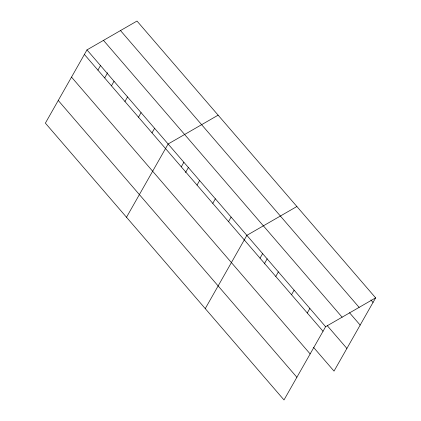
<?xml version="1.0" encoding="UTF-8"?>
<svg xmlns="http://www.w3.org/2000/svg" width="421" height="421" viewBox="0 0 421 421"><rect width="100%" height="100%" fill="white"/><g stroke="black" fill="none" stroke-linecap="round" stroke-linejoin="round"><path stroke-width="0.63" d="M86.984 49.889L45.373 123.137L284.001 399.95L325.612 326.701L375.627 297.863L136.999 21.05L86.984 49.889L325.612 326.701M97.919 70.128L100.508 65.571M104.724 77.864L107.618 72.765M111.444 85.816L114.028 81.258M124.963 101.498L127.552 96.946M138.488 117.185L141.072 112.633M152.007 132.873L154.596 128.316M126.505 217.252L168.116 144.003L218.131 115.165M181.283 166.827L183.866 162.274M185.535 172.547L188.434 167.447M197.028 185.098L199.617 180.546M212.779 203.369L215.368 198.812M228.529 221.635L231.118 217.083M205.253 308.604L246.864 235.355L296.879 206.516M260.025 258.178L262.615 253.621M264.283 263.899L267.182 258.794M275.776 276.444L278.365 271.892M291.527 294.716L294.116 290.164M307.277 312.987L309.867 308.43M375.627 297.863L334.016 371.112L313.582 347.409M370.912 299.952L373.038 302.42M120.495 30.565L359.124 307.383M349.519 312.745L360.16 325.086M103.487 40.369L342.12 317.187M327.312 325.733L346.893 348.446M84.395 54.441L323.028 331.259M71.517 77.111L310.151 353.924M58.251 100.466L296.879 377.279"/></g></svg>
